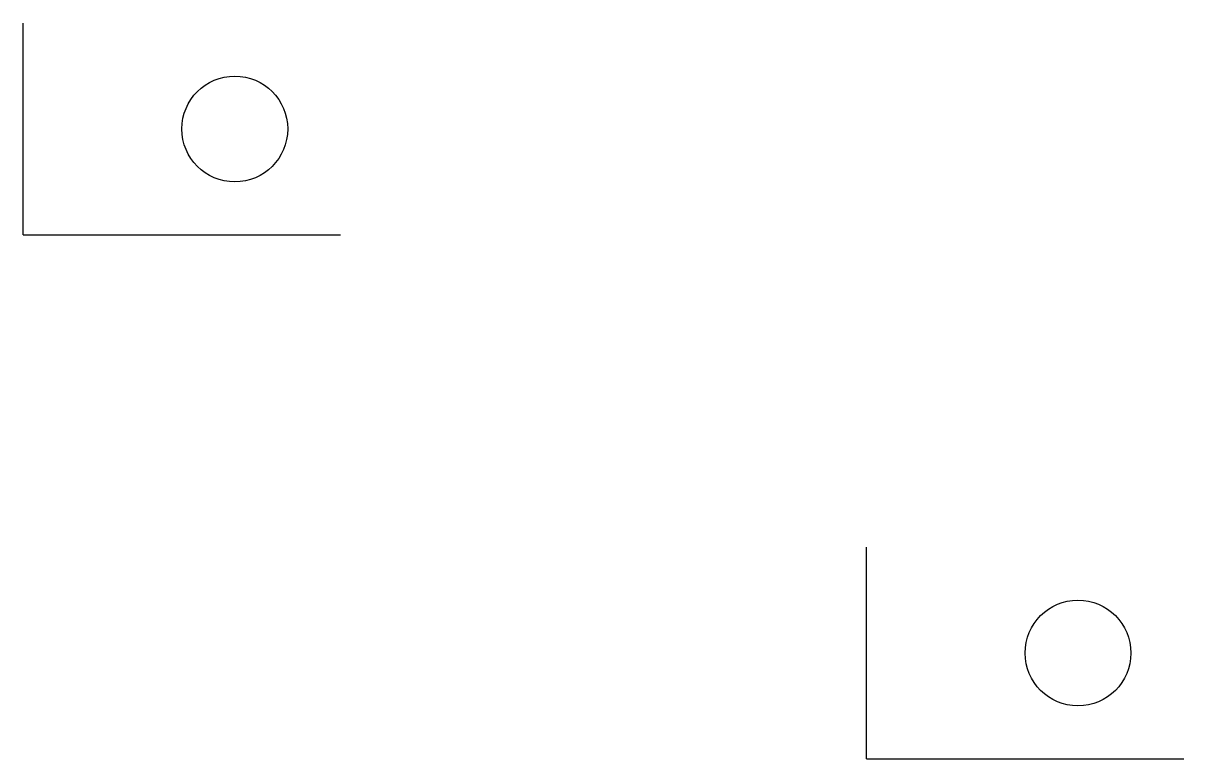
# Model space of a CAD drawing. Units: millimetres on the paper. Extents: x 10 to 120, y -30 to 40.
import ezdxf

# ---------------------------------------------------------------- set-up
doc = ezdxf.new("R2010")
doc.units = ezdxf.units.MM
doc.layers.add('0-0_0', color=4, linetype='Continuous')

msp = doc.modelspace()

# ---------------------------------------------------------------- linework, layer by layer
at = {"layer": '0-0_0'}
for p, q in [((10, 20), (10, 40)), ((10, 20), (40, 20)), ((89.698, -29.548), (89.698, -9.548)), ((89.698, -29.548), (119.698, -29.548))]:
    msp.add_line(p, q, dxfattribs=at)
for centre in [(30, 30), (109.698, -19.548)]:
    msp.add_circle(centre, 5, dxfattribs=at)

doc.saveas('drawing.dxf')
